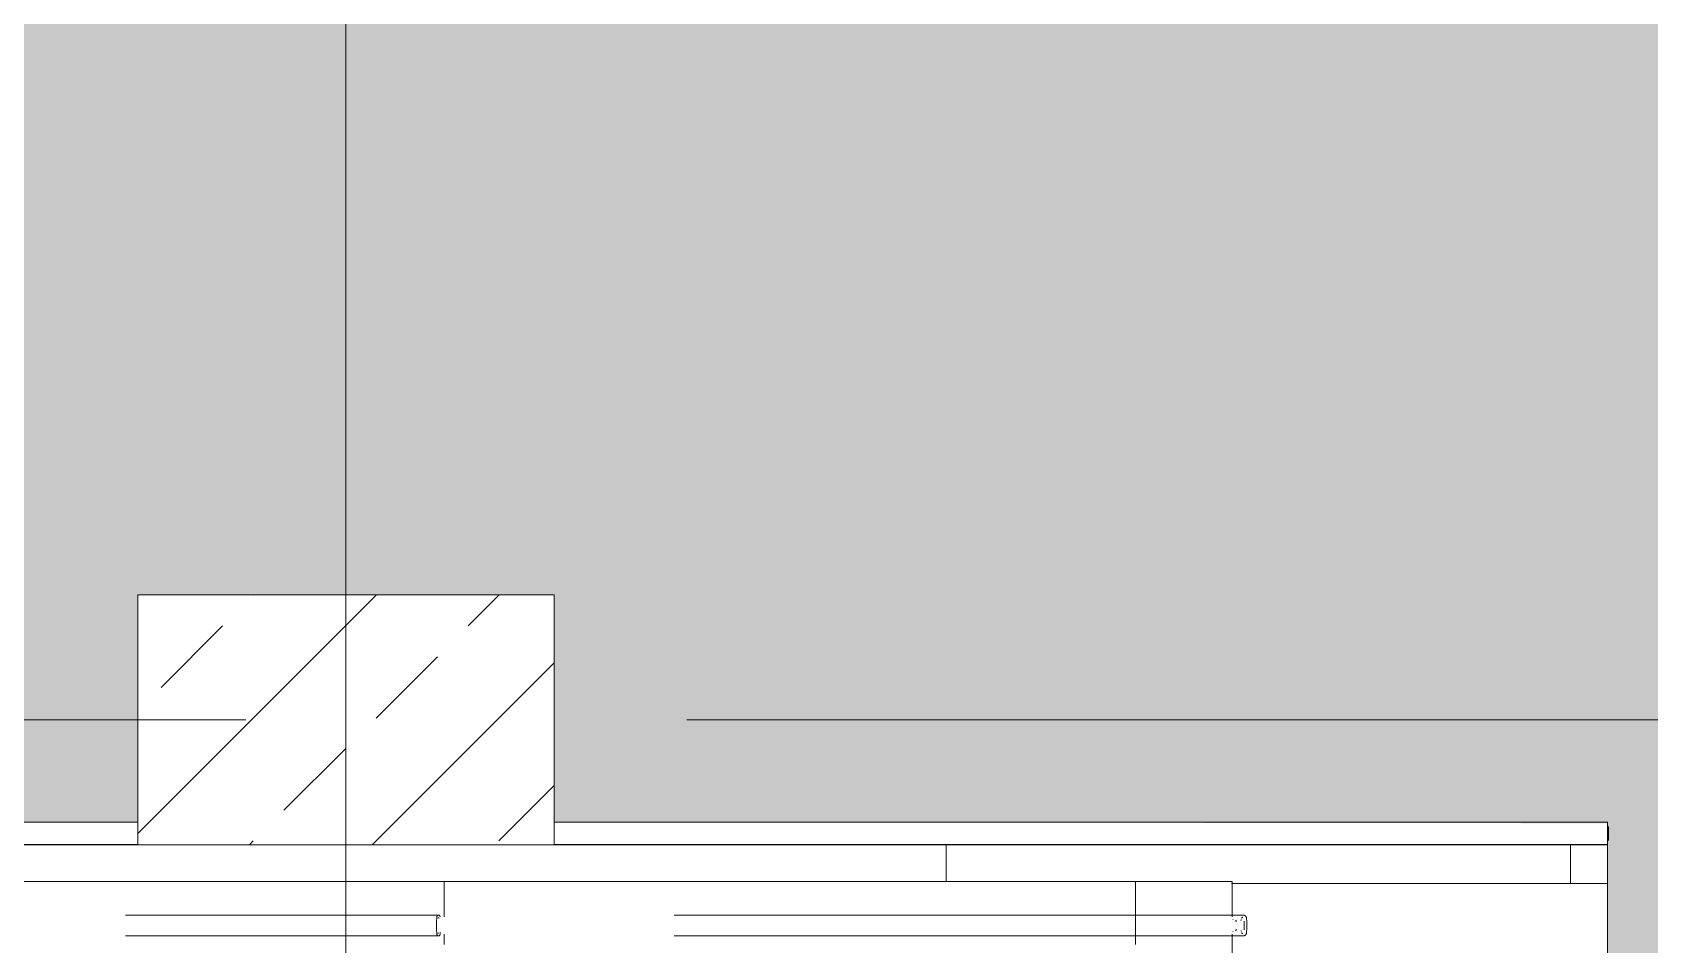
# Model space of a CAD drawing. Header units: metres. Extents: x -201 to 705, y -63 to 42.
# Drawn here: x 298.29 to 304.12, y -6.01 to -2.72 of the extents above; entities that cross this region are included whole.
import ezdxf

# ---------------------------------------------------------------- set-up
doc = ezdxf.new("R2010")
doc.units = ezdxf.units.M
doc.linetypes.add('Dash', pattern=[3, 1.5, -1.5])
doc.linetypes.add('Grid Line', pattern=[11.1125, 6.35, -1.5875, 1.5875, -1.5875])
for name, color, linetype, lineweight in [('A-----NPP', 7, 'Continuous', 9), ('A_AREA', 7, 'Continuous', 9), ('A_GRID', 7, 'Continuous', 9), ('A_HANDRAIL', 7, 'Continuous', 9), ('A_RC', 7, 'Continuous', 9), ('G-PLANOTM', 7, 'Continuous', 9)]:
    doc.layers.add(name, color=color, linetype=linetype, lineweight=lineweight)

# ---------------------------------------------------------------- blocks, each defined once
blk = doc.blocks.new('Floors - Floors-4263053-_7_76 _10_76_ BİLET HOLÜ _FFL__ANAHTAR PLAN')
at = {"layer": 'A_RC'}
blk.add_line((-132.8378, -5.7821), (-132.8378, -5.65), dxfattribs=at)
blk = doc.blocks.new('IC-TKN-M7-S22-000-10-A1-32-K-T-6C-200_rvt-2-_7_76 _10_76_ BİLET HOLÜ _FFL__ANAHTAR PLAN')
at = {"layer": 'A_RC', "true_color": 0x787878}
h = blk.add_hatch(dxfattribs=at)
h.set_pattern_fill('FP_3', color=8, style=0, pattern_type=2)
h.set_pattern_definition([(45, (0, 0), (-0.442274, 0.442274), []), (45, (0.4423, 0), (-0.442274, 0.442274), [0.31274, -0.15637])])
h.paths.add_polyline_path([(-134.4754, -5.65), (-134.25, -5.65), (-134.25, -4.75), (-135.75, -4.75), (-135.75, -5.65), (-135.3419, -5.65)])
at = {"layer": 'A_RC', "lineweight": 18}
for p, q in [((-135.75, -4.75), (-135.75, -5.65)), ((-134.25, -4.75), (-135.75, -4.75)), ((-134.25, -5.65), (-134.25, -4.75)), ((-135.75, -5.65), (-134.25, -5.65))]:
    blk.add_line(p, q, dxfattribs=at)
at = {"layer": 'A_RC'}
blk.add_line((-130.59, -5.79), (-130.59, -5.65), dxfattribs=at)
at = {"layer": 'A_RC', "lineweight": 9}
blk.add_blockref('Floors - Floors-4263053-_7_76 _10_76_ BİLET HOLÜ _FFL__ANAHTAR PLAN', (0, 0), dxfattribs=at)
blk = doc.blocks.new('Floors - Floors-3708337-_7_76 _10_76_ BİLET HOLÜ _FFL__ANAHTAR PLAN')
at = {"layer": 'A_RC'}
blk.add_line((-132.8378, -5.7821), (-132.8378, -5.65), dxfattribs=at)
blk = doc.blocks.new('Railing - 50 x 12mm-V189-_7_76 _10_76_ BİLET HOLÜ _FFL__ANAHTAR PLAN')
at = {"layer": 'A_HANDRAIL'}
blk.add_line((-0.025, 0.006), (0.025, 0.006), dxfattribs=at)
blk = doc.blocks.new('Railing - Railing-3981877-_7_76 _10_76_ BİLET HOLÜ _FFL__ANAHTAR PLAN')
at = {"rotation": 269.9999999999998}
blk.add_blockref('Railing - 50 x 12mm-V189-_7_76 _10_76_ BİLET HOLÜ _FFL__ANAHTAR PLAN', (-130.4585, -5.61), dxfattribs=at)
blk = doc.blocks.new('Top Rail Type - Top Rail_Internal_-3981880-_7_76 _10_76_ BİLET HOLÜ _FFL__ANAHTAR PLAN')
at = {"layer": 'A_HANDRAIL'}
for p, q in [((-130.4565, -5.5694), (-134.25, -5.5694)), ((-134.25, -5.6494), (-130.4565, -5.6494))]:
    blk.add_line(p, q, dxfattribs=at)
at = {"layer": 'A_HANDRAIL', "flags": 128}
blk.add_lwpolyline([(-130.4565, -5.5694), (-130.4565, -5.5703), (-130.4565, -5.5728), (-130.4565, -5.577), (-130.4565, -5.5826), (-130.4565, -5.5894), (-130.4565, -5.597), (-130.4565, -5.6052), (-130.4565, -5.6136), (-130.4565, -5.6218), (-130.4565, -5.6294), (-130.4565, -5.6362), (-130.4565, -5.6418), (-130.4565, -5.6459), (-130.4565, -5.6485), (-130.4565, -5.6494)], dxfattribs=at)
blk = doc.blocks.new('Top Rail Type - Top Rail_Internal_-V190-_7_76 _10_76_ BİLET HOLÜ _FFL__ANAHTAR PLAN')
at = {"layer": 'A_HANDRAIL'}
for p, q in [((-130.4565, -5.5688), (-134.25, -5.5688)), ((-130.4565, -5.65), (-134.25, -5.65))]:
    blk.add_line(p, q, dxfattribs=at)
blk = doc.blocks.new('Top Rail Type - Top Rail_Internal_-3981934-_7_76 _10_76_ BİLET HOLÜ _FFL__ANAHTAR PLAN')
at = {"layer": 'A_HANDRAIL'}
for p, q in [((-135.75, -5.5694), (-144.25, -5.5694)), ((-144.25, -5.6494), (-135.75, -5.6494))]:
    blk.add_line(p, q, dxfattribs=at)
blk = doc.blocks.new('Top Rail Type - Top Rail_Internal_-V191-_7_76 _10_76_ BİLET HOLÜ _FFL__ANAHTAR PLAN')
at = {"layer": 'A_HANDRAIL'}
for p, q in [((-135.75, -5.5688), (-144.25, -5.5688)), ((-135.75, -5.65), (-144.25, -5.65))]:
    blk.add_line(p, q, dxfattribs=at)

msp = doc.modelspace()

# ---------------------------------------------------------------- hatches: boundary and pattern name
at = {"layer": 'A_AREA', "true_color": 0xb0dcff}
h = msp.add_hatch(color=141, dxfattribs=at)
h.paths.add_polyline_path([(380.1745, -5.65), (380.308, -5.65), (380.308, -5.79), (381.5273, -5.79), (381.5273, -5.7821), (392.6684, -5.7821), (392.6651, -4.95), (390.1745, -4.95), (390.1745, -5.65), (390.2245, -5.65), (390.2245, -5.7), (388.6745, -5.7), (388.6745, -4.95), (380.1745, -4.95)])
h.paths.add_polyline_path([(308.5839, -20.52), (309.9745, -20.52), (309.9745, -12.25), (308.6745, -12.25), (308.6745, -11.35), (310.1745, -11.35), (310.1761, -12.05), (318.6745, -12.05), (318.6745, -11.35), (320.1745, -11.35), (320.1745, -12.05), (328.6745, -12.05), (328.6745, -11.35), (321.626, -11.35), (321.626, -5.65), (320.1745, -5.64), (320.1744, -5.65), (318.6745, -5.65), (318.6745, -4.75), (320.1745, -4.75), (320.1745, -5.2), (328.6745, -5.2), (328.6745, -4.75), (330.1745, -4.75), (330.1745, -5.2), (334.4345, -5.2), (334.4345, -5.16), (335.3745, -5.1641), (335.3785, -5.2), (335.4711, -5.1964), (335.4767, -5.181), (335.4906, -5.1712), (335.5061, -5.1734), (335.5242, -5.1871), (335.5282, -5.2), (335.5483, -5.2), (335.5539, -5.1873), (335.5599, -5.1835), (335.5641, -5.181), (336.4509, -5.1816), (336.4643, -5.2), (336.8222, -5.2), (336.8222, -4.859), (336.8413, -4.84), (336.9873, -4.84), (337.0064, -4.859), (337.0091, -4.84), (337.5779, -4.84), (337.5779, -4.882), (337.0064, -4.882), (337.0064, -5.2), (338.1748, -5.2), (338.1748, -4.882), (337.6033, -4.882), (337.6033, -4.84), (338.1748, -4.84), (338.1748, -4.859), (338.1938, -4.84), (338.3399, -4.84), (338.3589, -4.859), (338.3589, -5.2), (338.6745, -5.2), (338.6745, -4.75), (340.1745, -4.75), (340.1745, -5.2), (340.3956, -5.2), (340.3956, -4.859), (340.4146, -4.84), (340.5741, -4.8456), (340.5797, -4.8659), (340.5797, -4.9903), (340.6396, -4.9054), (340.6522, -4.9083), (340.6622, -4.9204), (340.6606, -4.9288), (340.5797, -5.0557), (340.5797, -5.1765), (341.1512, -5.1821), (341.1512, -5.2), (341.2956, -5.1956), (341.2956, -4.859), (341.3146, -4.84), (341.4741, -4.8456), (341.4797, -4.8659), (341.4797, -4.9903), (341.5396, -4.9054), (341.5522, -4.9083), (341.5622, -4.9204), (341.5606, -4.9288), (341.4797, -5.0557), (341.4797, -5.1765), (342.0512, -5.1821), (342.0512, -5.2), (342.1956, -5.1956), (342.1975, -4.8571), (342.2146, -4.84), (342.3741, -4.8456), (342.3797, -4.8667), (342.3797, -4.9903), (342.4396, -4.9054), (342.4522, -4.9083), (342.4622, -4.9204), (342.4606, -4.9288), (342.3797, -5.0557), (342.3797, -5.1765), (342.9512, -5.1821), (342.9512, -5.2), (343.0956, -5.1956), (343.0956, -4.859), (343.1146, -4.84), (343.2741, -4.8456), (343.2797, -4.859), (343.2797, -4.9903), (343.3396, -4.9054), (343.3522, -4.9083), (343.3622, -4.9204), (343.3606, -4.9288), (343.2797, -5.0557), (343.2797, -5.1765), (343.8512, -5.1821), (343.8512, -5.2), (343.9956, -5.1956), (343.9956, -4.859), (344.0146, -4.84), (344.1741, -4.8456), (344.1797, -4.8659), (344.1797, -4.9903), (344.2396, -4.9054), (344.2522, -4.9083), (344.2622, -4.9204), (344.2606, -4.9288), (344.1797, -5.0557), (344.1797, -5.1765), (344.7512, -5.1821), (344.7512, -5.2), (344.8956, -5.1956), (344.8956, -4.859), (344.9146, -4.84), (345.0741, -4.8456), (345.0797, -4.8659), (345.0797, -4.9903), (345.1396, -4.9054), (345.1522, -4.9083), (345.1622, -4.9204), (345.1606, -4.9288), (345.0797, -5.0557), (345.0797, -5.1765), (345.6512, -5.1821), (345.6512, -5.2), (345.7956, -5.1956), (345.7956, -4.859), (345.8146, -4.84), (345.9741, -4.8456), (345.9797, -4.8659), (345.9797, -4.9903), (346.0396, -4.9054), (346.0522, -4.9083), (346.0622, -4.9204), (346.0606, -4.9288), (345.9797, -5.0573), (345.9797, -5.1765), (346.5512, -5.1821), (346.5512, -5.2), (346.6956, -5.1956), (346.6956, -4.859), (346.7146, -4.84), (346.8741, -4.8456), (346.8797, -4.8659), (346.8797, -4.9903), (346.9396, -4.9054), (346.9522, -4.9083), (346.9622, -4.9204), (346.9606, -4.9288), (346.8797, -5.0557), (346.8797, -5.1765), (347.4512, -5.1821), (347.4512, -5.2), (347.5956, -5.1956), (347.5956, -4.859), (347.6146, -4.84), (347.7741, -4.8456), (347.7797, -4.8659), (347.7797, -4.9903), (347.8396, -4.9054), (347.8522, -4.9083), (347.8622, -4.9204), (347.8606, -4.9288), (347.7797, -5.0557), (347.7797, -5.1765), (348.3512, -5.1821), (348.3512, -5.2), (348.6745, -5.2), (348.6745, -4.75), (350.1745, -4.75), (350.1745, -5.2), (350.4978, -5.1956), (350.4978, -5.1765), (351.0693, -5.1719), (351.0693, -5.0557), (350.9872, -4.9195), (350.9968, -4.9083), (351.0125, -4.9058), (351.0193, -4.912), (351.0693, -4.9903), (351.0729, -4.8554), (351.0883, -4.84), (351.2344, -4.84), (351.2534, -4.859), (351.2534, -5.2), (351.3978, -5.1956), (351.3978, -5.1765), (351.9693, -5.1719), (351.9693, -5.0557), (351.8872, -4.9195), (351.8968, -4.9083), (351.9125, -4.9058), (351.9193, -4.912), (351.9693, -4.9903), (351.9693, -4.859), (351.9883, -4.84), (352.1344, -4.84), (352.1534, -4.859), (352.1534, -5.2), (352.2978, -5.1956), (352.2978, -5.1765), (352.8693, -5.1719), (352.865, -5.0489), (352.7872, -4.9195), (352.7968, -4.9083), (352.8125, -4.9058), (352.8182, -4.9102), (352.8693, -4.9903), (352.8693, -4.859), (352.8883, -4.84), (353.0344, -4.84), (353.0534, -4.859), (353.0534, -5.2), (353.1978, -5.1956), (353.1978, -5.1765), (353.7693, -5.1719), (353.7693, -5.0557), (353.6872, -4.9195), (353.6968, -4.9083), (353.7125, -4.9058), (353.7193, -4.912), (353.7693, -4.9903), (353.7693, -4.859), (353.7883, -4.84), (353.9344, -4.84), (353.9534, -4.859), (353.9534, -5.2), (354.0978, -5.1956), (354.0978, -5.1765), (354.6693, -5.1719), (354.6693, -5.0557), (354.5872, -4.9195), (354.5968, -4.9083), (354.6125, -4.9058), (354.6193, -4.912), (354.6693, -4.988), (354.6693, -4.859), (354.6883, -4.84), (354.8344, -4.84), (354.8534, -4.859), (354.8534, -5.2), (354.9978, -5.1956), (354.9978, -5.1765), (355.5693, -5.1719), (355.5693, -5.0557), (355.4872, -4.9195), (355.4968, -4.9083), (355.5125, -4.9058), (355.5193, -4.912), (355.5693, -4.9903), (355.5693, -4.859), (355.5883, -4.84), (355.7344, -4.84), (355.7534, -4.859), (355.7534, -5.2), (355.8978, -5.1956), (355.8978, -5.1765), (356.4693, -5.1719), (356.4693, -5.0557), (356.3872, -4.9195), (356.3968, -4.9083), (356.4125, -4.9058), (356.4193, -4.912), (356.4693, -4.9891), (356.4693, -4.859), (356.4883, -4.84), (356.6344, -4.84), (356.6534, -4.859), (356.6534, -5.2), (356.7978, -5.1956), (356.7978, -5.1765), (357.3693, -5.1719), (357.3693, -5.0557), (357.2872, -4.9195), (357.2968, -4.9083), (357.3125, -4.9058), (357.3193, -4.912), (357.3693, -4.9903), (357.3693, -4.859), (357.3883, -4.84), (357.5344, -4.84), (357.5534, -4.859), (357.5534, -5.2), (357.6978, -5.1956), (357.6978, -5.1765), (358.2693, -5.1719), (358.2693, -5.0557), (358.1872, -4.9195), (358.1968, -4.9083), (358.2125, -4.9058), (358.2193, -4.912), (358.2693, -4.9903), (358.2693, -4.859), (358.2883, -4.84), (358.4382, -4.8438), (358.4534, -4.859), (358.4534, -5.2), (358.6745, -5.2), (358.6745, -4.75), (360.1745, -4.75), (360.1761, -5.45), (361.8745, -5.45), (361.8745, -11.35), (365.5745, -11.3461), (365.5745, -10.7384), (365.5995, -10.7384), (365.5995, -11.35), (365.6745, -11.35), (365.6745, -5.45), (368.6745, -5.45), (368.6731, -5.375), (365.6745, -5.375), (365.6745, -5.35), (368.6745, -5.35), (368.6745, -4.75), (370.1745, -4.75), (370.1745, -5.65), (368.8745, -5.6516), (368.8745, -11.35), (378.5745, -11.35), (378.5745, -12.25), (378.6745, -12.25), (378.6745, -11.35), (380.1745, -11.35), (380.1745, -9.45), (380.268, -9.45), (380.268, -7.55), (380.1745, -7.55), (380.1745, -5.65), (378.6745, -5.65), (378.6745, -4.75), (379.9745, -4.75), (379.9745, 1.5), (380.0745, 1.5), (380.0745, 1.54), (380.0745, 1.542), (380.0745, 3.458), (380.0745, 3.46), (380.0745, 3.5), (379.9745, 3.5), (379.9745, 3.52), (368.6745, 3.52), (368.6745, 2.7), (366.2745, 2.7019), (366.2745, 3.52), (276.8745, 3.52), (276.8745, 0.375), (276.7745, 0.375), (276.7745, 0.335), (276.7745, 0.333), (276.7745, -1.583), (276.7745, -1.585), (276.7745, -1.625), (276.8745, -1.625), (276.8745, -4.75), (279.6745, -4.75), (279.6745, -12.25), (276.8745, -12.25), (276.8745, -12.45), (276.7745, -12.45), (276.7745, -12.49), (276.7745, -12.492), (276.7745, -14.408), (276.7745, -14.41), (276.7745, -14.45), (276.8745, -14.45), (276.8745, -16.66), (276.7745, -16.66), (276.7745, -16.7), (276.7745, -16.702), (276.7745, -18.618), (276.7745, -18.62), (276.7745, -18.66), (276.8745, -18.66), (276.8745, -20.52), (308.5745, -20.52)])
h.paths.add_polyline_path([(307.0745, -12.25), (307.0745, -11.35), (308.5745, -11.35), (308.5745, -12.25), (307.7476, -12.25)])
h.paths.add_polyline_path([(299.0826, -12.25), (298.6745, -12.25), (298.6745, -11.4312), (290.1745, -11.4312), (290.1745, -12.25), (288.6745, -12.25), (288.6745, -11.35), (290.0933, -11.35), (290.0933, -5.65), (288.6745, -5.65), (288.6745, -4.75), (290.1745, -4.75), (290.1745, -5.5688), (298.6745, -5.5688), (298.6745, -4.75), (300.1745, -4.75), (300.1745, -5.5688), (303.968, -5.5728), (303.968, -11.4312), (300.1751, -11.4272), (300.1745, -12.25), (299.5111, -12.25)])
h.paths.add_polyline_path([(278.2864, -12.23), (278.9745, -12.23), (278.9745, -12), (277.7745, -12), (277.7745, -12.23), (278.1684, -12.23)])
h.paths.add_polyline_path([(391.5682, -12.05), (392.6684, -12.05), (392.6651, -11.2179), (381.5273, -11.2179), (381.5273, -11.21), (380.308, -11.21), (380.308, -11.35), (388.6745, -11.35), (388.6745, -11.3), (390.2245, -11.3), (390.2245, -11.35), (390.1745, -11.35), (390.1745, -12.05)])
h.paths.add_polyline_path([(380.308, -9.59), (381.5273, -9.59), (381.5273, -9.5821), (392.6684, -9.5821), (392.6651, -9.45), (380.308, -9.45)])
h.paths.add_polyline_path([(365.5745, -9.14), (365.5745, -8.65), (365.5995, -8.65), (365.5995, -9.14)])
h.paths.add_polyline_path([(365.5745, -8.35), (365.5745, -7.71), (365.5995, -7.71), (365.5995, -8.35)])
h.paths.add_polyline_path([(388.468, -7.55), (392.6684, -7.55), (392.6651, -7.4179), (381.5273, -7.4179), (381.5273, -7.41), (380.308, -7.41), (380.308, -7.55), (388.448, -7.55)])
h.paths.add_polyline_path([(365.5995, -6.11), (365.5745, -6.11), (365.5745, -5.45), (365.5995, -5.4519), (365.5995, -6.0992)])
h.paths.add_polyline_path([(307.7476, -5.65), (307.0745, -5.65), (307.0745, -4.75), (308.5745, -4.75), (308.5745, -5.65)])
h.paths.add_polyline_path([(309.4806, -5.65), (308.6745, -5.65), (308.6745, -4.75), (310.1745, -4.75), (310.1745, -5.65)])
h.paths.add_polyline_path([(377.9345, -5.65), (377.0745, -5.65), (377.0745, -4.75), (378.5745, -4.75), (378.5745, -5.65)])

# ---------------------------------------------------------------- linework, layer by layer
at = {"layer": 'A-----NPP'}
for p, q in [((303.8345, -5.79), (303.8345, -5.65)), ((303.8345, -5.65), (303.8345, -5.79))]:
    msp.add_line(p, q, dxfattribs=at)
at = {"layer": 'A_AREA', "linetype": 'Dash'}
msp.add_line((303.968, -11.35), (303.968, -5.65), dxfattribs=at)
at = {"layer": 'A_GRID', "color": 253, "linetype": 'Grid Line', "true_color": 0xaaaaaa}
for p, q in [((299.4245, -28.9632), (299.4245, 13.6518)), ((451.4644, -5.2), (238.6379, -5.2))]:
    msp.add_line(p, q, dxfattribs=at)
at = {"layer": 'A_RC'}
msp.add_line((303.968, -5.65), (303.968, -7.55), dxfattribs=at)
at = {"layer": 'G-PLANOTM'}
for p, q in [((299.778, -5.7821), (290.1745, -5.7821)), ((299.778, -5.7821), (300.6068, -5.7821)), ((299.778, -5.7821), (299.778, -5.9094)), ((302.2682, -5.7821), (300.6068, -5.7821)), ((302.238, -5.782), (302.283, -5.782)), ((302.238, -5.782), (302.2765, -5.782)), ((302.2682, -5.905), (302.2682, -5.7821)), ((302.6167, -5.7821), (302.2682, -5.7821)), ((302.2682, -5.7821), (302.2682, -5.905)), ((302.283, -5.782), (302.2765, -5.782)), ((303.968, -5.79), (302.6145, -5.79)), ((302.6167, -5.9095), (302.6167, -5.7821)), ((303.968, -7.41), (303.968, -5.79)), ((299.7585, -5.9035), (298.6303, -5.9035)), ((302.2682, -5.9035), (300.6068, -5.9035)), ((302.2682, -5.9035), (302.2682, -5.905)), ((302.2682, -5.905), (302.2682, -5.9035)), ((302.2682, -5.9067), (302.2682, -5.9145)), ((302.2682, -5.9145), (302.2682, -5.9067)), ((302.2682, -5.9145), (302.2682, -5.941)), ((302.2682, -5.941), (302.2682, -5.9145)), ((302.2682, -5.941), (302.2682, -5.9676)), ((302.2682, -5.9676), (302.2682, -5.941)), ((302.6592, -5.957), (302.6592, -5.925)), ((298.6302, -5.9785), (299.7585, -5.9785)), ((299.778, -5.9727), (299.778, -6.0093)), ((300.6068, -5.9785), (302.2682, -5.9785)), ((302.2682, -5.9676), (302.2682, -5.9754)), ((302.2682, -5.9754), (302.2682, -5.9676)), ((302.2682, -6.0101), (302.2682, -5.9771)), ((302.2682, -5.9771), (302.2682, -5.9785)), ((302.2682, -5.9771), (302.2682, -6.0101)), ((302.2682, -5.9785), (302.2682, -5.9771)), ((302.6167, -6.0534), (302.6167, -5.9726)), ((302.6479, -5.9606), (302.647, -5.9606))]:
    msp.add_line(p, q, dxfattribs=at)
at = {"layer": 'G-PLANOTM', "flags": 128}
for points in [[(302.656, -5.9035), (302.6557, -5.9035), (302.6548, -5.9035), (302.6532, -5.9035), (302.6511, -5.9035), (302.6483, -5.9035), (302.6449, -5.9035), (302.6409, -5.9035), (302.6363, -5.9035), (302.6312, -5.9035), (302.6254, -5.9035), (302.6191, -5.9035), (302.6122, -5.9035), (302.6048, -5.9035), (302.5968, -5.9035), (302.5883, -5.9035), (302.5793, -5.9035), (302.5697, -5.9035), (302.5598, -5.9035), (302.5493, -5.9035), (302.5384, -5.9035), (302.527, -5.9035), (302.5153, -5.9035), (302.5031, -5.9035), (302.4906, -5.9035), (302.4777, -5.9035), (302.4645, -5.9035), (302.451, -5.9035), (302.4371, -5.9035), (302.423, -5.9035), (302.4087, -5.9035), (302.3941, -5.9035), (302.3794, -5.9035), (302.3644, -5.9035), (302.3493, -5.9035), (302.3341, -5.9035), (302.3187, -5.9035), (302.3033, -5.9035), (302.2878, -5.9035), (302.2723, -5.9035), (302.2682, -5.9035)], [(302.6173, -5.9035), (302.6238, -5.9035), (302.6297, -5.9035), (302.635, -5.9035), (302.6397, -5.9035), (302.6439, -5.9035), (302.6474, -5.9035), (302.6504, -5.9035), (302.6527, -5.9035), (302.6544, -5.9035), (302.6555, -5.9035), (302.656, -5.9035), (302.656, -5.9035)], [(302.6187, -5.9197), (302.6191, -5.9197), (302.6192, -5.9197)], [(302.6192, -5.9197), (302.6193, -5.9197), (302.6194, -5.9197), (302.6195, -5.9197), (302.6196, -5.9197), (302.6196, -5.9198), (302.6197, -5.9198)], [(302.6277, -5.9241), (302.6285, -5.9243), (302.6293, -5.9245), (302.6301, -5.9247), (302.6309, -5.9248), (302.6316, -5.9249), (302.6324, -5.925), (302.6332, -5.925), (302.6337, -5.925)], [(302.6466, -5.9215), (302.6477, -5.9215), (302.6482, -5.9215), (302.6482, -5.9215)], [(302.6494, -5.921), (302.6494, -5.9211), (302.6493, -5.9211), (302.6493, -5.9212), (302.6492, -5.9212), (302.6491, -5.9213), (302.6491, -5.9213), (302.649, -5.9213), (302.6489, -5.9213), (302.6488, -5.9214), (302.6488, -5.9214), (302.6487, -5.9214), (302.6486, -5.9214), (302.6485, -5.9215), (302.6485, -5.9215), (302.6484, -5.9215), (302.6483, -5.9215), (302.6482, -5.9215), (302.6482, -5.9215)], [(302.6547, -5.9115), (302.6545, -5.9115), (302.6543, -5.9115), (302.6541, -5.9115), (302.6539, -5.9116), (302.6538, -5.9116), (302.6536, -5.9116), (302.6534, -5.9117), (302.6532, -5.9117), (302.6531, -5.9118), (302.6529, -5.9119), (302.6527, -5.9119), (302.6526, -5.912), (302.6524, -5.9121), (302.6523, -5.9122), (302.6521, -5.9123), (302.652, -5.9124), (302.6518, -5.9125), (302.6517, -5.9126), (302.6516, -5.9128), (302.6514, -5.9129), (302.6513, -5.913), (302.6512, -5.9131), (302.6511, -5.9133), (302.651, -5.9134), (302.6509, -5.9136), (302.6508, -5.9137), (302.6507, -5.9139), (302.6506, -5.9141), (302.6505, -5.9142), (302.6505, -5.9144)], [(302.656, -5.9035), (302.6565, -5.9035), (302.657, -5.9036), (302.6575, -5.9036), (302.6579, -5.9037), (302.6584, -5.9038), (302.6589, -5.9039), (302.6593, -5.904), (302.6598, -5.9041), (302.6602, -5.9043), (302.6607, -5.9045), (302.6611, -5.9047), (302.6616, -5.9049), (302.662, -5.9051), (302.6624, -5.9053), (302.6628, -5.9056), (302.6632, -5.9059), (302.6636, -5.9062), (302.6639, -5.9065), (302.6643, -5.9068), (302.6646, -5.9072), (302.665, -5.9075), (302.6653, -5.9079), (302.6656, -5.9082), (302.6659, -5.9086), (302.6661, -5.909), (302.6664, -5.9094), (302.6666, -5.9099), (302.6668, -5.9103), (302.667, -5.9107), (302.6672, -5.9112), (302.6674, -5.9116), (302.6675, -5.9121), (302.6676, -5.9125), (302.6678, -5.913), (302.6678, -5.9135), (302.6679, -5.914), (302.668, -5.9144), (302.668, -5.9145)], [(302.668, -5.9145), (302.6688, -5.9264), (302.6691, -5.9384), (302.6692, -5.941)], [(302.6692, -5.941), (302.6689, -5.953), (302.6682, -5.965), (302.668, -5.9676)], [(302.2682, -5.9785), (302.2837, -5.9785), (302.2991, -5.9785), (302.3146, -5.9785), (302.3299, -5.9785), (302.3452, -5.9785), (302.3603, -5.9785), (302.3753, -5.9785), (302.3902, -5.9785), (302.4048, -5.9785), (302.4192, -5.9785), (302.4334, -5.9785), (302.4473, -5.9785), (302.4609, -5.9785), (302.4742, -5.9785), (302.4872, -5.9785), (302.4998, -5.9785), (302.512, -5.9785), (302.5239, -5.9785), (302.5354, -5.9785), (302.5464, -5.9785), (302.557, -5.9785), (302.5671, -5.9785), (302.5767, -5.9785), (302.5859, -5.9785), (302.5945, -5.9785), (302.6027, -5.9785), (302.6102, -5.9785), (302.6173, -5.9785), (302.6238, -5.9785), (302.6297, -5.9785), (302.635, -5.9785), (302.6397, -5.9785), (302.6439, -5.9785), (302.6474, -5.9785), (302.6504, -5.9785), (302.6527, -5.9785), (302.6544, -5.9785), (302.6555, -5.9785), (302.656, -5.9785), (302.656, -5.9785)], [(302.6187, -5.9623), (302.6191, -5.9623), (302.6192, -5.9623)], [(302.656, -5.9785), (302.6557, -5.9785), (302.6548, -5.9785), (302.6532, -5.9785), (302.6511, -5.9785), (302.6483, -5.9785), (302.6449, -5.9785), (302.6409, -5.9785), (302.6363, -5.9785), (302.6312, -5.9785), (302.6254, -5.9785), (302.6191, -5.9785)], [(302.6198, -5.9622), (302.6197, -5.9622), (302.6196, -5.9623), (302.6195, -5.9623), (302.6194, -5.9623), (302.6193, -5.9623), (302.6192, -5.9623), (302.6192, -5.9623)], [(302.6337, -5.957), (302.6329, -5.957), (302.6321, -5.9571), (302.6313, -5.9571), (302.6305, -5.9573), (302.6297, -5.9574), (302.6289, -5.9576), (302.6281, -5.9578), (302.6274, -5.958)], [(302.6477, -5.9606), (302.6482, -5.9606), (302.6482, -5.9606)], [(302.6482, -5.9606), (302.6483, -5.9606), (302.6484, -5.9606), (302.6484, -5.9606), (302.6485, -5.9606), (302.6486, -5.9606), (302.6487, -5.9606), (302.6487, -5.9606), (302.6488, -5.9606), (302.6489, -5.9607), (302.649, -5.9607), (302.649, -5.9607), (302.6491, -5.9608), (302.6492, -5.9608), (302.6492, -5.9608), (302.6493, -5.9609), (302.6494, -5.9609), (302.6494, -5.961), (302.6495, -5.961), (302.6495, -5.9611)], [(302.6503, -5.9673), (302.6504, -5.9674), (302.6504, -5.9676), (302.6505, -5.9678), (302.6506, -5.9679), (302.6507, -5.9681), (302.6507, -5.9683), (302.6508, -5.9684), (302.6509, -5.9686), (302.651, -5.9687), (302.6512, -5.9688), (302.6513, -5.969), (302.6514, -5.9691), (302.6515, -5.9692), (302.6516, -5.9694), (302.6518, -5.9695), (302.6519, -5.9696), (302.6521, -5.9697), (302.6522, -5.9698), (302.6524, -5.9699), (302.6525, -5.97), (302.6527, -5.9701), (302.6529, -5.9701), (302.653, -5.9702), (302.6532, -5.9703), (302.6534, -5.9703), (302.6535, -5.9704), (302.6537, -5.9704), (302.6539, -5.9705), (302.6541, -5.9705), (302.6542, -5.9705), (302.6544, -5.9705), (302.6546, -5.9705), (302.6547, -5.9705)], [(302.668, -5.9676), (302.6679, -5.9681), (302.6679, -5.9685), (302.6678, -5.969), (302.6677, -5.9695), (302.6675, -5.9699), (302.6674, -5.9704), (302.6672, -5.9708), (302.667, -5.9713), (302.6668, -5.9717), (302.6666, -5.9721), (302.6664, -5.9726), (302.6661, -5.973), (302.6659, -5.9734), (302.6656, -5.9738), (302.6653, -5.9741), (302.665, -5.9745), (302.6646, -5.9749), (302.6643, -5.9752), (302.664, -5.9755), (302.6636, -5.9758), (302.6632, -5.9761), (302.6628, -5.9764), (302.6624, -5.9767), (302.662, -5.9769), (302.6616, -5.9771), (302.6612, -5.9774), (302.6607, -5.9776), (302.6603, -5.9777), (302.6598, -5.9779), (302.6594, -5.978), (302.6589, -5.9782), (302.6584, -5.9783), (302.658, -5.9784), (302.6575, -5.9784), (302.657, -5.9785), (302.6565, -5.9785), (302.656, -5.9785), (302.656, -5.9785)]]:
    msp.add_lwpolyline(points, dxfattribs=at)
at = {"layer": 'G-PLANOTM'}
for points in [[(299.7508, -5.941), (299.7508, -5.9366), (299.7509, -5.9277), (299.7512, -5.9189), (299.7514, -5.9145)], [(299.7514, -5.9676), (299.7512, -5.9632), (299.7509, -5.9543), (299.7508, -5.9454), (299.7508, -5.941)], [(299.7568, -5.9125), (299.7567, -5.9127), (299.7564, -5.9132), (299.7562, -5.9138), (299.7562, -5.9141)], [(299.7604, -5.9141), (299.7603, -5.9138), (299.7602, -5.9135), (299.7601, -5.9132)], [(299.7562, -5.968), (299.7563, -5.9686), (299.7565, -5.9691), (299.7568, -5.9695)], [(299.7601, -5.9688), (299.7602, -5.9686), (299.7603, -5.9683), (299.7604, -5.968)], [(299.7647, -5.9664), (299.7647, -5.9673), (299.7647, -5.9682), (299.7646, -5.9691)]]:
    msp.add_open_spline(points, degree=3, dxfattribs=at)
for points, knots in [([(299.7514, -5.9145), (299.7515, -5.9125), (299.752, -5.9096), (299.7533, -5.9066), (299.7546, -5.9048), (299.756, -5.9038), (299.7571, -5.9035), (299.7576, -5.9035)], [0, 0, 0, 0, 0.333333, 0.5, 0.666667, 0.833333, 1, 1, 1, 1]), ([(299.7585, -5.9035), (299.7589, -5.9035), (299.7599, -5.9037), (299.7617, -5.9049), (299.7632, -5.9072), (299.7639, -5.9096), (299.7641, -5.9104)], [0, 0, 0, 0, 0.1428571, 0.2857143, 0.5714286, 0.7142857, 0.7142857, 0.7142857, 0.7142857]), ([(299.7576, -5.9785), (299.7571, -5.9785), (299.756, -5.9783), (299.7546, -5.9772), (299.7533, -5.9755), (299.752, -5.9724), (299.7515, -5.9695), (299.7514, -5.9676)], [0, 0, 0, 0, 0.166667, 0.333333, 0.5, 0.666667, 1, 1, 1, 1]), ([(299.7641, -5.9717), (299.7637, -5.9733), (299.7627, -5.9758), (299.7606, -5.9781), (299.7592, -5.9785), (299.7585, -5.9785)], [0.2857143, 0.2857143, 0.2857143, 0.2857143, 0.5714286, 0.7857143, 1, 1, 1, 1])]:
    msp.add_open_spline(points, degree=3, knots=knots, dxfattribs=at)

# ---------------------------------------------------------------- block references
at = {"lineweight": 5}
msp.add_blockref('IC-TKN-M7-S22-000-10-A1-32-K-T-6C-200_rvt-2-_7_76 _10_76_ BİLET HOLÜ _FFL__ANAHTAR PLAN', (434.4245, 0), dxfattribs=at)
at = {"layer": 'A_HANDRAIL'}
for name in ['Top Rail Type - Top Rail_Internal_-V191-_7_76 _10_76_ BİLET HOLÜ _FFL__ANAHTAR PLAN', 'Top Rail Type - Top Rail_Internal_-3981934-_7_76 _10_76_ BİLET HOLÜ _FFL__ANAHTAR PLAN', 'Top Rail Type - Top Rail_Internal_-V190-_7_76 _10_76_ BİLET HOLÜ _FFL__ANAHTAR PLAN', 'Top Rail Type - Top Rail_Internal_-3981880-_7_76 _10_76_ BİLET HOLÜ _FFL__ANAHTAR PLAN', 'Railing - Railing-3981877-_7_76 _10_76_ BİLET HOLÜ _FFL__ANAHTAR PLAN']:
    msp.add_blockref(name, (434.4245, 0), dxfattribs=at)
at = {"layer": 'A_RC'}
msp.add_blockref('Floors - Floors-3708337-_7_76 _10_76_ BİLET HOLÜ _FFL__ANAHTAR PLAN', (434.4245, 0), dxfattribs=at)

doc.saveas('drawing.dxf')
